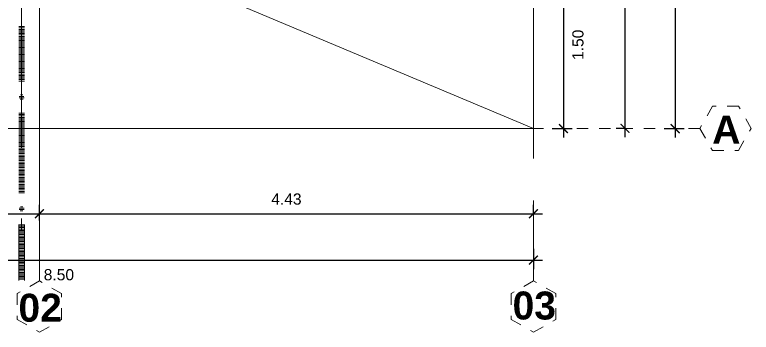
# Model space of a CAD drawing. Header units: millimetres. Extents: x -59 to 123, y 54 to 155.
# Drawn here: x -6.37 to 0.23, y 129.71 to 132.55 of the extents above; entities that cross this region are included whole.
import ezdxf

# ---------------------------------------------------------------- set-up
doc = ezdxf.new("R2010")
doc.units = ezdxf.units.MM
for name, pattern in [('ACAD_ISO02W100', [15, 12, -3]), ('CONTINUA', [0]), ('DASHDOT', [25.4, 12.7, -6.35, 0, -6.35]), ('DASHED', [0.75, 0.5, -0.25])]:
    doc.linetypes.add(name, pattern=pattern)
doc.layers.get('0').update_dxf_attribs({"lineweight": 9})
doc.layers.get('Defpoints').update_dxf_attribs({"lineweight": 0})
doc.layers.add('A-COT', color=8, linetype='Continuous')
for name, color, linetype, lineweight in [('DET-CORTE', 86, 'Continuous', 50), ('EJES', 6, 'ACAD_ISO02W100', 5), ('mobiliario', 7, 'Continuous', 0)]:
    doc.layers.add(name, color=color, linetype=linetype, lineweight=lineweight)
doc.styles.add('STILUS', font='arial.ttf')
doc.styles.add('style1', font='arial.ttf', dxfattribs={"height": 0.1})
doc.dimstyles.new('luis1', dxfattribs={"dimtxt": 0.1, "dimasz": 0.08, "dimexe": 0.08, "dimexo": 0.08, "dimgap": 0.08, "dimtad": 2, "dimzin": 4, "dimdsep": 46, "dimtxsty": 'style1', "dimblk": 'ARCHTICK', "dimcen": 2, "dimdle": 0.08, "dimclrd": 256, "dimclre": 256, "dimclrt": 256, "dimadec": 0, "dimazin": 1, "dimtfac": 1, "dimtix": 1, "dimtmove": 0, "dimatfit": 3, "dimfxl": 1, "dimtolj": 1, "dimarcsym": 0})

# ---------------------------------------------------------------- blocks, each defined once
blk = doc.blocks.new('_ArchTick')
at = {"color": 0, "linetype": 'ByBlock', "const_width": 0.15}
blk.add_lwpolyline([(-0.5, -0.5), (0.5, 0.5)], dxfattribs=at)
blk = doc.blocks.new('*D537')
at = {"layer": 'A-COT', "linetype": 'Continuous', "lineweight": -2, "transparency": 16777216}
for p, q in [((-1.4556, 133.1123), (-1.4556, 131.4523)), ((-1.5556, 133.0323), (-1.3756, 133.0323)), ((-1.5556, 131.5323), (-1.3756, 131.5323))]:
    blk.add_line(p, q, dxfattribs=at)
at = {"layer": 'Defpoints', "color": 0, "linetype": 'CONTINUA', "transparency": 16777216}
for p in [(-1.7233, 133.0323), (-1.7233, 131.5323), (-1.4556, 131.5323)]:
    blk.add_point(p, dxfattribs=at)
at = {"layer": 'A-COT', "linetype": 'CONTINUA', "lineweight": -2, "transparency": 16777216, "xscale": 0.08, "yscale": 0.08, "zscale": 0.08}
for p, rotation in [((-1.4556, 133.0323), 90), ((-1.4556, 131.5323), 270)]:
    blk.add_blockref('_ArchTick', p, dxfattribs=dict(at, rotation=rotation))
at = {"layer": 'A-COT', "linetype": 'CONTINUA', "lineweight": 5, "transparency": 16777216, "insert": (-1.3246, 132.2823), "char_height": 0.1, "attachment_point": 5, "rotation": 90, "style": 'style1'}
blk.add_mtext('\\A1;1.50', dxfattribs=at)
blk = doc.blocks.new('*D1256')
at = {"layer": 'A-COT', "linetype": 'Continuous', "lineweight": -2, "transparency": 16777216}
for p, q in [((-0.454, 150.6123), (-0.454, 131.4523)), ((-0.554, 150.5323), (-0.374, 150.5323)), ((-0.554, 131.5323), (-0.374, 131.5323))]:
    blk.add_line(p, q, dxfattribs=at)
at = {"layer": 'Defpoints', "color": 0, "linetype": 'CONTINUA', "transparency": 16777216}
for p in [(-1.7233, 150.5323), (-1.7233, 131.5323), (-0.454, 131.5323)]:
    blk.add_point(p, dxfattribs=at)
at = {"layer": 'A-COT', "linetype": 'CONTINUA', "lineweight": -2, "transparency": 16777216, "xscale": 0.08, "yscale": 0.08, "zscale": 0.08}
for p, rotation in [((-0.454, 150.5323), 90), ((-0.454, 131.5323), 270)]:
    blk.add_blockref('_ArchTick', p, dxfattribs=dict(at, rotation=rotation))
at = {"layer": 'A-COT', "linetype": 'CONTINUA', "lineweight": 5, "transparency": 16777216, "insert": (-0.3229, 141.0323), "char_height": 0.1, "attachment_point": 5, "rotation": 90, "style": 'style1'}
blk.add_mtext('\\A1;19.00', dxfattribs=at)
blk = doc.blocks.new('*D1272')
at = {"layer": 'A-COT', "linetype": 'Continuous', "lineweight": -2, "transparency": 16777216}
for p, q in [((-0.9036, 136.6934), (-0.9036, 131.4547)), ((-0.9036, 136.6134), (-0.8236, 136.6134)), ((-0.9036, 131.5347), (-0.9836, 131.5347))]:
    blk.add_line(p, q, dxfattribs=at)
at = {"layer": 'Defpoints', "color": 0, "linetype": 'CONTINUA', "transparency": 16777216}
for p in [(-0.9742, 136.6134), (-0.9036, 131.5347), (-0.9036, 131.5347)]:
    blk.add_point(p, dxfattribs=at)
at = {"layer": 'A-COT', "linetype": 'CONTINUA', "lineweight": -2, "transparency": 16777216, "xscale": 0.08, "yscale": 0.08, "zscale": 0.08}
for p, rotation in [((-0.9036, 136.6134), 90), ((-0.9036, 131.5347), 270)]:
    blk.add_blockref('_ArchTick', p, dxfattribs=dict(at, rotation=rotation))
at = {"layer": 'A-COT', "linetype": 'CONTINUA', "lineweight": 5, "transparency": 16777216, "insert": (-0.7725, 134.0741), "char_height": 0.1, "attachment_point": 5, "rotation": 90, "style": 'style1'}
blk.add_mtext('\\A1;5.08', dxfattribs=at)
blk = doc.blocks.new('*D1255')
at = {"layer": 'A-COT', "linetype": 'Continuous', "lineweight": -2, "transparency": 16777216}
for p, q in [((-10.2233, 130.455), (-10.2233, 130.275)), ((-1.7233, 130.455), (-1.7233, 130.275)), ((-10.3033, 130.355), (-1.6433, 130.355))]:
    blk.add_line(p, q, dxfattribs=at)
at = {"layer": 'Defpoints', "color": 0, "linetype": 'CONTINUA', "transparency": 16777216}
for p in [(-10.2233, 131.5323), (-1.7233, 131.5323), (-1.7233, 130.355)]:
    blk.add_point(p, dxfattribs=at)
at = {"layer": 'A-COT', "linetype": 'CONTINUA', "lineweight": -2, "transparency": 16777216, "xscale": 0.08, "yscale": 0.08, "zscale": 0.08, "rotation": 180}
blk.add_blockref('_ArchTick', (-10.2233, 130.355), dxfattribs=at)
at = {"layer": 'A-COT', "linetype": 'CONTINUA', "lineweight": -2, "transparency": 16777216, "xscale": 0.08, "yscale": 0.08, "zscale": 0.08}
blk.add_blockref('_ArchTick', (-1.7233, 130.355), dxfattribs=at)
at = {"layer": 'A-COT', "linetype": 'CONTINUA', "lineweight": 5, "transparency": 16777216, "insert": (-5.9733, 130.224), "char_height": 0.1, "attachment_point": 5, "style": 'style1'}
blk.add_mtext('\\A1;8.50', dxfattribs=at)
blk = doc.blocks.new('*D1259')
at = {"layer": 'A-COT', "linetype": 'Continuous', "lineweight": -2, "transparency": 16777216}
for p, q in [((-10.2233, 130.7109), (-10.2233, 130.8502)), ((-6.1483, 130.7109), (-6.1483, 130.8502)), ((-10.3033, 130.7702), (-6.0683, 130.7702))]:
    blk.add_line(p, q, dxfattribs=at)
at = {"layer": 'Defpoints', "color": 0, "linetype": 'CONTINUA', "transparency": 16777216}
for p in [(-6.1483, 130.7702), (-10.2233, 130.6309), (-6.1483, 130.6309)]:
    blk.add_point(p, dxfattribs=at)
at = {"layer": 'A-COT', "linetype": 'CONTINUA', "lineweight": -2, "transparency": 16777216, "xscale": 0.08, "yscale": 0.08, "zscale": 0.08, "rotation": 180}
blk.add_blockref('_ArchTick', (-10.2233, 130.7702), dxfattribs=at)
at = {"layer": 'A-COT', "linetype": 'CONTINUA', "lineweight": -2, "transparency": 16777216, "xscale": 0.08, "yscale": 0.08, "zscale": 0.08}
blk.add_blockref('_ArchTick', (-6.1483, 130.7702), dxfattribs=at)
at = {"layer": 'A-COT', "linetype": 'CONTINUA', "lineweight": 5, "transparency": 16777216, "insert": (-8.1858, 130.9013), "char_height": 0.1, "attachment_point": 5, "style": 'style1'}
blk.add_mtext('\\A1;4.08', dxfattribs=at)
blk = doc.blocks.new('*D1260')
at = {"layer": 'A-COT', "linetype": 'Continuous', "lineweight": -2, "transparency": 16777216}
for p, q in [((-6.1483, 130.7109), (-6.1483, 130.8502)), ((-1.7233, 130.7702), (-1.7233, 130.8502)), ((-6.2283, 130.7702), (-1.6433, 130.7702))]:
    blk.add_line(p, q, dxfattribs=at)
at = {"layer": 'Defpoints', "color": 0, "linetype": 'CONTINUA', "transparency": 16777216}
for p in [(-1.7233, 130.7702), (-1.7233, 130.7702), (-6.1483, 130.6309)]:
    blk.add_point(p, dxfattribs=at)
at = {"layer": 'A-COT', "linetype": 'CONTINUA', "lineweight": -2, "transparency": 16777216, "xscale": 0.08, "yscale": 0.08, "zscale": 0.08, "rotation": 180}
blk.add_blockref('_ArchTick', (-6.1483, 130.7702), dxfattribs=at)
at = {"layer": 'A-COT', "linetype": 'CONTINUA', "lineweight": -2, "transparency": 16777216, "xscale": 0.08, "yscale": 0.08, "zscale": 0.08}
blk.add_blockref('_ArchTick', (-1.7233, 130.7702), dxfattribs=at)
at = {"layer": 'A-COT', "linetype": 'CONTINUA', "lineweight": 5, "transparency": 16777216, "insert": (-3.9358, 130.9013), "char_height": 0.1, "attachment_point": 5, "style": 'style1'}
blk.add_mtext('\\A1;4.43', dxfattribs=at)

msp = doc.modelspace()

# ---------------------------------------------------------------- hatches: boundary and pattern name
at = {"layer": 'DET-CORTE', "linetype": 'DASHDOT', "lineweight": 5, "ltscale": 0.1}
h = msp.add_hatch(dxfattribs=at)
h.set_pattern_fill('ANSI31', color=256, scale=0.1, angle=-45, style=0)
h.set_pattern_definition([(360, (-45.675936, 246.383224), (0, 0.0125), [])])
h.paths.add_polyline_path([(-6.2821, 132.4548), (-6.3321, 132.4548), (-6.3321, 131.9548), (-6.2821, 131.9548)])
h.paths.add_polyline_path([(-6.3069, 131.8355, 1), (-6.3069, 131.7913, 1)])
h.paths.add_polyline_path([(-6.2821, 131.6728), (-6.3321, 131.6728), (-6.3321, 130.9556), (-6.2821, 130.9556)])
h.paths.add_polyline_path([(-6.3069, 130.8365, 1), (-6.3069, 130.7923, 1)])
h.paths.add_polyline_path([(-6.2821, 130.6736), (-6.3321, 130.6736), (-6.3321, 130.1736), (-6.2821, 130.1736)])

# ---------------------------------------------------------------- linework, layer by layer
for p, q in [((-6.3071, 151.1124), (-6.3071, 130.3989)), ((-6.3321, 130.6736), (-6.3321, 130.1736)), ((-6.3321, 130.6736), (-6.3321, 130.1736)), ((-6.3321, 130.6736), (-6.3321, 130.1736)), ((-6.2821, 130.1736), (-6.2821, 130.6736)), ((-6.2821, 130.1736), (-6.2821, 130.6736)), ((-6.2821, 130.1736), (-6.2821, 130.6736))]:
    msp.add_line(p, q, dxfattribs=at)
at = {"layer": 'EJES', "linetype": 'DASHED', "lineweight": 5, "ltscale": 1.5}
for p, q in [((-6.1483, 151.8941), (-6.1483, 130.7352)), ((-6.1483, 151.8941), (-6.1483, 130.7352)), ((-6.1483, 130.1705), (-6.1483, 151.3293)), ((-6.1483, 130.1705), (-6.1483, 151.3293)), ((-1.7233, 142.1383), (-1.7233, 130.1705))]:
    msp.add_line(p, q, dxfattribs=at)
at = {"layer": 'EJES', "lineweight": 5, "ltscale": 0.003}
msp.add_line((-0.2338, 131.5347), (-1.7347, 131.5347), dxfattribs=at)
for points in [[(0.112, 131.3351), (0.2272, 131.5347), (0.112, 131.7344), (-0.1185, 131.7344), (-0.2338, 131.5347), (-0.1185, 131.3351)], [(-5.9486, 130.0552), (-6.1483, 130.1705), (-6.3479, 130.0552), (-6.3479, 129.8247), (-6.1483, 129.7094), (-5.9486, 129.8247)], [(-1.5236, 130.0552), (-1.7233, 130.1705), (-1.9229, 130.0552), (-1.9229, 129.8247), (-1.7233, 129.7094), (-1.5236, 129.8247)]]:
    msp.add_lwpolyline(points, close=True, dxfattribs=at)
at = {"layer": 'mobiliario', "lineweight": 5, "ltscale": 0.3}
for p, q in [((-10.2233, 135.1073), (-1.7233, 131.5323)), ((-1.7233, 131.5323), (-1.7233, 133.0323)), ((-10.2233, 131.5323), (-1.7233, 131.5323))]:
    msp.add_line(p, q, dxfattribs=at)

# ---------------------------------------------------------------- texts
at = {"layer": 'EJES', "lineweight": 5, "char_height": 0.25, "width": 0.015384, "attachment_point": 2, "style": 'STILUS'}
for s, insert in [('{\\fArial|b1|i0|c0|p34;A}', (0.0038, 131.6488)), ('{\\fArial|b1|i0|c0|p34;03}', (-1.7162, 130.074)), ('{\\fArial|b1|i0|c0|p34;02}', (-6.1412, 130.054))]:
    msp.add_mtext(s, dxfattribs=dict(at, insert=insert))

# ---------------------------------------------------------------- dimensions: what is measured, and where the dimension line sits
at = {"layer": 'A-COT', "linetype": 'CONTINUA', "lineweight": 5}
for base, p1, p2, override, picture, middle in [((-0.454, 131.5323), (-1.7233, 150.5323), (-1.7233, 131.5323), {"dimfxl": 0.1, "dimfxlon": 1, "dimarcsym": 2}, '*D1256', (-0.3229, 141.0323)), ((-0.9036, 131.5347), (-0.9742, 136.6134), (-0.9036, 131.5347), {"dimtmove": 1, "dimfxl": 0.1, "dimfxlon": 1, "dimarcsym": 2}, '*D1272', (-0.7725, 134.0741)), ((-1.4556, 131.5323), (-1.7233, 133.0323), (-1.7233, 131.5323), {"dimtmove": 1, "dimfxl": 0.1, "dimfxlon": 1, "dimarcsym": 2}, '*D537', (-1.3246, 132.2823))]:
    dim = msp.add_linear_dim(base=base, p1=p1, p2=p2, angle=90, dimstyle='luis1', override=override, dxfattribs=at)
    dim.commit()
    dim.dimension.update_dxf_attribs({"geometry": picture, "text_midpoint": middle})
for base, p1, p2, override, picture, middle in [((-1.7233, 130.355), (-10.2233, 131.5323), (-1.7233, 131.5323), {"dimfxl": 0.1, "dimfxlon": 1, "dimarcsym": 2}, '*D1255', (-5.9733, 130.224)), ((-6.14826439, 130.77021357), (-10.2232644, 130.63087074), (-6.14826439, 130.63087074), {"dimfxl": 0.18, "dimfxlon": 1, "dimarcsym": 2}, '*D1259', (-8.1857644, 130.90127087)), ((-1.723264388, 130.770213567), (-6.148264394, 130.630870742), (-1.723264388, 130.770213567), {"dimtmove": 1, "dimfxl": 0.18, "dimfxlon": 1, "dimarcsym": 2}, '*D1260', (-3.935764391, 130.901304972))]:
    dim = msp.add_linear_dim(base=base, p1=p1, p2=p2, dimstyle='luis1', override=override, dxfattribs=at)
    dim.commit()
    dim.dimension.update_dxf_attribs({"geometry": picture, "text_midpoint": middle})

doc.saveas('drawing.dxf')
